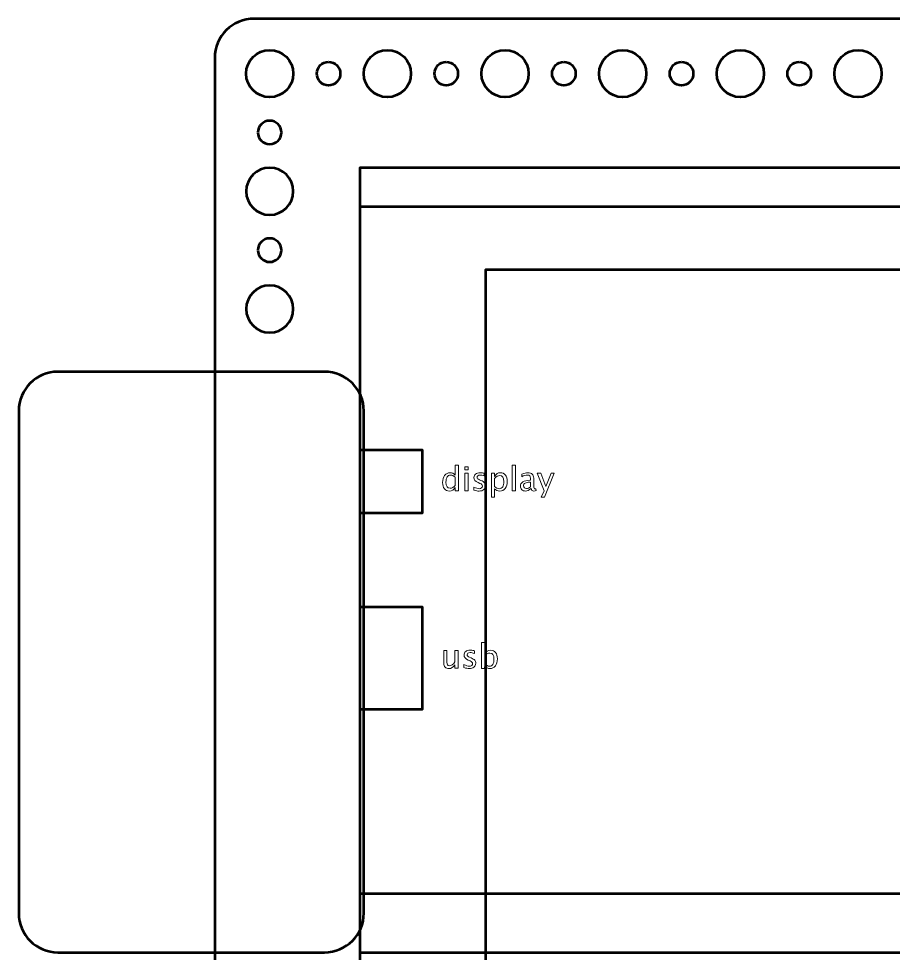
# Model space of a CAD drawing. Header units: centimetres. Extents: x -69 to 69, y -115 to 104.
# Drawn here: x 26.05 to 37.2, y -74.96 to -63.05 of the extents above; entities that cross this region are included whole.
import ezdxf

# ---------------------------------------------------------------- set-up
doc = ezdxf.new("R2010")
doc.units = ezdxf.units.CM
doc.header["$MEASUREMENT"] = 0
doc.layers.add('Layer 1', color=7, linetype='Continuous')

msp = doc.modelspace()

# ---------------------------------------------------------------- linework, layer by layer
at = {"layer": 'Layer 1', "color": 30, "lineweight": 53}
for points in [[(30.4, -85.05), (59.6, -85.05), (59.6, -64.95), (30.4, -64.95), (30.4, -85.05)], [(32, -83.75), (58, -83.75), (58, -66.25), (32, -66.25), (32, -83.75)], [(30.4, -69.35), (31.2, -69.35), (31.2, -68.55), (30.4, -68.55), (30.4, -69.35)], [(30.4, -71.85001), (31.2, -71.85001), (31.2, -70.55001), (30.4, -70.55001), (30.4, -71.85001)]]:
    msp.add_lwpolyline(points, close=True, dxfattribs=at)
at = {"layer": 'Layer 1', "lineweight": 53}
for centre, major_axis in [((29.25001, -63.75001), (0, 0.30001)), ((30.75001, -63.75001), (0, 0.30001)), ((32.25001, -63.75001), (0, 0.30001)), ((33.75001, -63.75001), (0, 0.30001)), ((35.25001, -63.75001), (0, 0.30001)), ((36.75001, -63.75001), (0, 0.30001)), ((30, -63.75), (0, 0.15)), ((31.5, -63.75), (0, 0.15)), ((33, -63.75), (0, 0.15)), ((34.5, -63.75), (0, 0.15)), ((36, -63.75), (0, 0.15))]:
    msp.add_ellipse(centre, major_axis=major_axis, ratio=1, dxfattribs=at)
for points, knots in [([(28.55, -86.45), (28.55, -86.45), (28.55, -63.55), (28.55, -63.55), (28.55, -63.55), (28.55, -63.27386), (28.77386, -63.05), (29.05, -63.05), (29.05, -63.05), (29.05, -63.05), (60.95, -63.05), (60.95, -63.05), (60.95, -63.05), (61.22614, -63.05), (61.45, -63.27386), (61.45, -63.55), (61.45, -63.55), (61.45, -63.55), (61.45, -86.45), (61.45, -86.45), (61.45, -86.45), (61.45, -86.72614), (61.22614, -86.95), (60.95, -86.95), (60.95, -86.95), (60.95, -86.95), (29.05, -86.95), (29.05, -86.95), (29.05, -86.95), (28.77386, -86.95), (28.55, -86.72614), (28.55, -86.45)], [0, 0, 0, 0, 0.11111111, 0.11111111, 0.11111111, 0.11111111, 0.22222222, 0.22222222, 0.22222222, 0.22222222, 0.33333333, 0.33333333, 0.33333333, 0.33333333, 0.44444444, 0.44444444, 0.44444444, 0.44444444, 0.55555556, 0.55555556, 0.55555556, 0.55555556, 0.66666667, 0.66666667, 0.66666667, 0.66666667, 0.77777778, 0.77777778, 0.77777778, 0.77777778, 1, 1, 1, 1]), ([(29.1, -64.5), (29.1, -64.41716), (29.16716, -64.35), (29.25, -64.35), (29.25, -64.35), (29.33284, -64.35), (29.4, -64.41716), (29.4, -64.5), (29.4, -64.5), (29.4, -64.58284), (29.33284, -64.65), (29.25, -64.65), (29.25, -64.65), (29.16716, -64.65), (29.1, -64.58284), (29.1, -64.5)], [0, 0, 0, 0, 0.2, 0.2, 0.2, 0.2, 0.4, 0.4, 0.4, 0.4, 0.6, 0.6, 0.6, 0.6, 1, 1, 1, 1]), ([(28.95, -65.25), (28.95, -65.08431), (29.08431, -64.95), (29.25, -64.95), (29.25, -64.95), (29.41569, -64.95), (29.55, -65.08431), (29.55, -65.25), (29.55, -65.25), (29.55, -65.41569), (29.41569, -65.55), (29.25, -65.55), (29.25, -65.55), (29.08431, -65.55), (28.95, -65.41569), (28.95, -65.25)], [0, 0, 0, 0, 0.2, 0.2, 0.2, 0.2, 0.4, 0.4, 0.4, 0.4, 0.6, 0.6, 0.6, 0.6, 1, 1, 1, 1]), ([(29.1, -66), (29.1, -65.91716), (29.16716, -65.85), (29.25, -65.85), (29.25, -65.85), (29.33284, -65.85), (29.4, -65.91716), (29.4, -66), (29.4, -66), (29.4, -66.08284), (29.33284, -66.15), (29.25, -66.15), (29.25, -66.15), (29.16716, -66.15), (29.1, -66.08284), (29.1, -66)], [0, 0, 0, 0, 0.2, 0.2, 0.2, 0.2, 0.4, 0.4, 0.4, 0.4, 0.6, 0.6, 0.6, 0.6, 1, 1, 1, 1]), ([(32, -66.25), (32, -66.25), (58, -66.25), (58, -66.25), (58, -66.25), (58, -66.25), (58, -83.75), (58, -83.75), (58, -83.75), (58, -83.75), (32, -83.75), (32, -83.75), (32, -83.75), (32, -83.75), (32, -66.25), (32, -66.25)], [0, 0, 0, 0, 0.2, 0.2, 0.2, 0.2, 0.4, 0.4, 0.4, 0.4, 0.6, 0.6, 0.6, 0.6, 1, 1, 1, 1]), ([(28.95, -66.75), (28.95, -66.58431), (29.08431, -66.45), (29.25, -66.45), (29.25, -66.45), (29.41569, -66.45), (29.55, -66.58431), (29.55, -66.75), (29.55, -66.75), (29.55, -66.91569), (29.41569, -67.05), (29.25, -67.05), (29.25, -67.05), (29.08431, -67.05), (28.95, -66.91569), (28.95, -66.75)], [0, 0, 0, 0, 0.2, 0.2, 0.2, 0.2, 0.4, 0.4, 0.4, 0.4, 0.6, 0.6, 0.6, 0.6, 1, 1, 1, 1]), ([(26.05, -74.45), (26.05, -74.45), (26.05, -68.05), (26.05, -68.05), (26.05, -68.05), (26.05, -67.77386), (26.27386, -67.55), (26.55, -67.55), (26.55, -67.55), (26.55, -67.55), (29.95, -67.55), (29.95, -67.55), (29.95, -67.55), (30.22614, -67.55), (30.45, -67.77386), (30.45, -68.05), (30.45, -68.05), (30.45, -68.05), (30.45, -74.45), (30.45, -74.45), (30.45, -74.45), (30.45, -74.72614), (30.22614, -74.95), (29.95, -74.95), (29.95, -74.95), (29.95, -74.95), (26.55, -74.95), (26.55, -74.95), (26.55, -74.95), (26.27386, -74.95), (26.05, -74.72614), (26.05, -74.45)], [0, 0, 0, 0, 0.11111111, 0.11111111, 0.11111111, 0.11111111, 0.22222222, 0.22222222, 0.22222222, 0.22222222, 0.33333333, 0.33333333, 0.33333333, 0.33333333, 0.44444444, 0.44444444, 0.44444444, 0.44444444, 0.55555556, 0.55555556, 0.55555556, 0.55555556, 0.66666667, 0.66666667, 0.66666667, 0.66666667, 0.77777778, 0.77777778, 0.77777778, 0.77777778, 1, 1, 1, 1])]:
    msp.add_open_spline(points, degree=3, knots=knots, dxfattribs=at)
at = {"layer": 'Layer 1', "color": 5, "lineweight": 53}
msp.add_open_spline([(30.4, -65.45), (30.4, -65.45), (59.6, -65.45), (59.6, -65.45), (59.6, -65.45), (59.6, -65.45), (59.6, -74.2), (59.6, -74.2), (59.6, -74.2), (59.6, -74.2), (30.4, -74.2), (30.4, -74.2), (30.4, -74.2), (30.4, -74.2), (30.4, -65.45), (30.4, -65.45)], degree=3, knots=[0, 0, 0, 0, 0.2, 0.2, 0.2, 0.2, 0.4, 0.4, 0.4, 0.4, 0.6, 0.6, 0.6, 0.6, 1, 1, 1, 1], dxfattribs=at)
at = {"layer": 'Layer 1', "color": 30, "lineweight": 9}
for points, knots in [([(31.61603, -69.06578), (31.61603, -69.06578), (31.61603, -69.02366), (31.61603, -69.02366), (31.61603, -69.02366), (31.59944, -69.05513), (31.57447, -69.07086), (31.5411, -69.07086), (31.5411, -69.07086), (31.514, -69.07086), (31.4927, -69.06105), (31.47717, -69.04137), (31.47717, -69.04137), (31.46165, -69.02168), (31.45389, -68.9948), (31.45389, -68.96072), (31.45389, -68.96072), (31.45389, -68.92347), (31.46271, -68.89348), (31.48028, -68.87077), (31.48028, -68.87077), (31.49792, -68.84812), (31.52106, -68.83676), (31.54977, -68.83676), (31.54977, -68.83676), (31.57637, -68.83676), (31.59853, -68.84692), (31.61603, -68.86731), (31.61603, -68.86731), (31.61603, -68.86731), (31.61603, -68.73939), (31.61603, -68.73939), (31.61603, -68.73939), (31.61603, -68.73939), (31.65666, -68.73939), (31.65666, -68.73939), (31.65666, -68.73939), (31.65666, -68.73939), (31.65666, -69.06578), (31.65666, -69.06578), (31.65666, -69.06578), (31.65666, -69.06578), (31.61603, -69.06578), (31.61603, -69.06578)], [0, 0, 0, 0, 0.08333333, 0.08333333, 0.08333333, 0.08333333, 0.16666667, 0.16666667, 0.16666667, 0.16666667, 0.25, 0.25, 0.25, 0.25, 0.33333333, 0.33333333, 0.33333333, 0.33333333, 0.41666667, 0.41666667, 0.41666667, 0.41666667, 0.5, 0.5, 0.5, 0.5, 0.58333333, 0.58333333, 0.58333333, 0.58333333, 0.66666667, 0.66666667, 0.66666667, 0.66666667, 0.75, 0.75, 0.75, 0.75, 0.83333333, 0.83333333, 0.83333333, 0.83333333, 1, 1, 1, 1]), ([(31.73809, -68.80035), (31.73809, -68.80035), (31.73809, -68.75971), (31.73809, -68.75971), (31.73809, -68.75971), (31.73809, -68.75971), (31.77873, -68.75971), (31.77873, -68.75971), (31.77873, -68.75971), (31.77873, -68.75971), (31.77873, -68.80035), (31.77873, -68.80035), (31.77873, -68.80035), (31.77873, -68.80035), (31.73809, -68.80035), (31.73809, -68.80035)], [0, 0, 0, 0, 0.2, 0.2, 0.2, 0.2, 0.4, 0.4, 0.4, 0.4, 0.6, 0.6, 0.6, 0.6, 1, 1, 1, 1]), ([(31.73809, -69.06578), (31.73809, -69.06578), (31.73809, -68.84142), (31.73809, -68.84142), (31.73809, -68.84142), (31.73809, -68.84142), (31.77873, -68.84142), (31.77873, -68.84142), (31.77873, -68.84142), (31.77873, -68.84142), (31.77873, -69.06578), (31.77873, -69.06578), (31.77873, -69.06578), (31.77873, -69.06578), (31.73809, -69.06578), (31.73809, -69.06578)], [0, 0, 0, 0, 0.2, 0.2, 0.2, 0.2, 0.4, 0.4, 0.4, 0.4, 0.6, 0.6, 0.6, 0.6, 1, 1, 1, 1]), ([(31.85239, -69.05774), (31.85239, -69.05774), (31.85239, -69.02048), (31.85239, -69.02048), (31.85239, -69.02048), (31.87899, -69.03375), (31.90206, -69.04038), (31.92174, -69.04038), (31.92174, -69.04038), (31.93345, -69.04038), (31.94319, -69.03721), (31.95088, -69.03086), (31.95088, -69.03086), (31.95857, -69.02458), (31.96245, -69.01667), (31.96245, -69.00715), (31.96245, -69.00715), (31.96245, -68.99325), (31.95166, -68.98175), (31.93007, -68.97265), (31.93007, -68.97265), (31.93007, -68.97265), (31.90629, -68.96256), (31.90629, -68.96256), (31.90629, -68.96256), (31.87122, -68.94802), (31.85366, -68.927), (31.85366, -68.89969), (31.85366, -68.89969), (31.85366, -68.88015), (31.86057, -68.86477), (31.8744, -68.85355), (31.8744, -68.85355), (31.88823, -68.84233), (31.90721, -68.83676), (31.93127, -68.83676), (31.93127, -68.83676), (31.94376, -68.83676), (31.95928, -68.83845), (31.97769, -68.84191), (31.97769, -68.84191), (31.97769, -68.84191), (31.98616, -68.84353), (31.98616, -68.84353), (31.98616, -68.84353), (31.98616, -68.84353), (31.98616, -68.8774), (31.98616, -68.8774), (31.98616, -68.8774), (31.96351, -68.87062), (31.94545, -68.86724), (31.93197, -68.86724), (31.93197, -68.86724), (31.92012, -68.86724), (31.91074, -68.86985), (31.90361, -68.875), (31.90361, -68.875), (31.89655, -68.88015), (31.89303, -68.88706), (31.89303, -68.89574), (31.89303, -68.89574), (31.89303, -68.90795), (31.9029, -68.91832), (31.92273, -68.92672), (31.92273, -68.92672), (31.92273, -68.92672), (31.94227, -68.93497), (31.94227, -68.93497), (31.94227, -68.93497), (31.96443, -68.94428), (31.98009, -68.95416), (31.98926, -68.96453), (31.98926, -68.96453), (31.99851, -68.97491), (32.00309, -68.98789), (32.00309, -69.00341), (32.00309, -69.00341), (32.00309, -69.02309), (31.99533, -69.03925), (31.97974, -69.05188), (31.97974, -69.05188), (31.96422, -69.06451), (31.94432, -69.07086), (31.92012, -69.07086), (31.92012, -69.07086), (31.90149, -69.07086), (31.87899, -69.06649), (31.85239, -69.05774)], [0, 0, 0, 0, 0.04347826, 0.04347826, 0.04347826, 0.04347826, 0.08695652, 0.08695652, 0.08695652, 0.08695652, 0.13043478, 0.13043478, 0.13043478, 0.13043478, 0.17391304, 0.17391304, 0.17391304, 0.17391304, 0.2173913, 0.2173913, 0.2173913, 0.2173913, 0.26086957, 0.26086957, 0.26086957, 0.26086957, 0.30434783, 0.30434783, 0.30434783, 0.30434783, 0.34782609, 0.34782609, 0.34782609, 0.34782609, 0.39130435, 0.39130435, 0.39130435, 0.39130435, 0.43478261, 0.43478261, 0.43478261, 0.43478261, 0.47826087, 0.47826087, 0.47826087, 0.47826087, 0.52173913, 0.52173913, 0.52173913, 0.52173913, 0.56521739, 0.56521739, 0.56521739, 0.56521739, 0.60869565, 0.60869565, 0.60869565, 0.60869565, 0.65217391, 0.65217391, 0.65217391, 0.65217391, 0.69565217, 0.69565217, 0.69565217, 0.69565217, 0.73913043, 0.73913043, 0.73913043, 0.73913043, 0.7826087, 0.7826087, 0.7826087, 0.7826087, 0.82608696, 0.82608696, 0.82608696, 0.82608696, 0.86956522, 0.86956522, 0.86956522, 0.86956522, 0.91304348, 0.91304348, 0.91304348, 0.91304348, 1, 1, 1, 1]), ([(32.07626, -69.14748), (32.07626, -69.14748), (32.07626, -68.84142), (32.07626, -68.84142), (32.07626, -68.84142), (32.07626, -68.84142), (32.1169, -68.84142), (32.1169, -68.84142), (32.1169, -68.84142), (32.1169, -68.84142), (32.1169, -68.88382), (32.1169, -68.88382), (32.1169, -68.88382), (32.13355, -68.85242), (32.1586, -68.83676), (32.19197, -68.83676), (32.19197, -68.83676), (32.21899, -68.83676), (32.24023, -68.84657), (32.25575, -68.86625), (32.25575, -68.86625), (32.27127, -68.88594), (32.27903, -68.91282), (32.27903, -68.94689), (32.27903, -68.94689), (32.27903, -68.98401), (32.27022, -69.01399), (32.25265, -69.03671), (32.25265, -69.03671), (32.23508, -69.0595), (32.21194, -69.07086), (32.18329, -69.07086), (32.18329, -69.07086), (32.15669, -69.07086), (32.13454, -69.0607), (32.1169, -69.04031), (32.1169, -69.04031), (32.1169, -69.04031), (32.1169, -69.14748), (32.1169, -69.14748), (32.1169, -69.14748), (32.1169, -69.14748), (32.07626, -69.14748), (32.07626, -69.14748)], [0, 0, 0, 0, 0.08333333, 0.08333333, 0.08333333, 0.08333333, 0.16666667, 0.16666667, 0.16666667, 0.16666667, 0.25, 0.25, 0.25, 0.25, 0.33333333, 0.33333333, 0.33333333, 0.33333333, 0.41666667, 0.41666667, 0.41666667, 0.41666667, 0.5, 0.5, 0.5, 0.5, 0.58333333, 0.58333333, 0.58333333, 0.58333333, 0.66666667, 0.66666667, 0.66666667, 0.66666667, 0.75, 0.75, 0.75, 0.75, 0.83333333, 0.83333333, 0.83333333, 0.83333333, 1, 1, 1, 1]), ([(32.34268, -69.06578), (32.34268, -69.06578), (32.34268, -68.73939), (32.34268, -68.73939), (32.34268, -68.73939), (32.34268, -68.73939), (32.38332, -68.73939), (32.38332, -68.73939), (32.38332, -68.73939), (32.38332, -68.73939), (32.38332, -69.06578), (32.38332, -69.06578), (32.38332, -69.06578), (32.38332, -69.06578), (32.34268, -69.06578), (32.34268, -69.06578)], [0, 0, 0, 0, 0.2, 0.2, 0.2, 0.2, 0.4, 0.4, 0.4, 0.4, 0.6, 0.6, 0.6, 0.6, 1, 1, 1, 1]), ([(32.58066, -69.03721), (32.55625, -69.05964), (32.53275, -69.07086), (32.51017, -69.07086), (32.51017, -69.07086), (32.49162, -69.07086), (32.47617, -69.06507), (32.46396, -69.05343), (32.46396, -69.05343), (32.45168, -69.04179), (32.44555, -69.02712), (32.44555, -69.00941), (32.44555, -69.00941), (32.44555, -68.98492), (32.45585, -68.96609), (32.47645, -68.95296), (32.47645, -68.95296), (32.49705, -68.93984), (32.52661, -68.93328), (32.56514, -68.93328), (32.56514, -68.93328), (32.56514, -68.93328), (32.57466, -68.93328), (32.57466, -68.93328), (32.57466, -68.93328), (32.57466, -68.93328), (32.57466, -68.90626), (32.57466, -68.90626), (32.57466, -68.90626), (32.57466, -68.88022), (32.56112, -68.86724), (32.53395, -68.86724), (32.53395, -68.86724), (32.51293, -68.86724), (32.48993, -68.87387), (32.46502, -68.88713), (32.46502, -68.88713), (32.46502, -68.88713), (32.46502, -68.85369), (32.46502, -68.85369), (32.46502, -68.85369), (32.4924, -68.8424), (32.51822, -68.83676), (32.54242, -68.83676), (32.54242, -68.83676), (32.56732, -68.83676), (32.58574, -68.8424), (32.59752, -68.85376), (32.59752, -68.85376), (32.60938, -68.86512), (32.6153, -68.88262), (32.6153, -68.90626), (32.6153, -68.90626), (32.6153, -68.90626), (32.6153, -69.00764), (32.6153, -69.00764), (32.6153, -69.00764), (32.6153, -69.03086), (32.62243, -69.0425), (32.63675, -69.0425), (32.63675, -69.0425), (32.63851, -69.0425), (32.64112, -69.04221), (32.64458, -69.04165), (32.64458, -69.04165), (32.64458, -69.04165), (32.64747, -69.06423), (32.64747, -69.06423), (32.64747, -69.06423), (32.63823, -69.06867), (32.62807, -69.07086), (32.61692, -69.07086), (32.61692, -69.07086), (32.59795, -69.07086), (32.58588, -69.05964), (32.58066, -69.03721)], [0, 0, 0, 0, 0.05, 0.05, 0.05, 0.05, 0.1, 0.1, 0.1, 0.1, 0.15, 0.15, 0.15, 0.15, 0.2, 0.2, 0.2, 0.2, 0.25, 0.25, 0.25, 0.25, 0.3, 0.3, 0.3, 0.3, 0.35, 0.35, 0.35, 0.35, 0.4, 0.4, 0.4, 0.4, 0.45, 0.45, 0.45, 0.45, 0.5, 0.5, 0.5, 0.5, 0.55, 0.55, 0.55, 0.55, 0.6, 0.6, 0.6, 0.6, 0.65, 0.65, 0.65, 0.65, 0.7, 0.7, 0.7, 0.7, 0.75, 0.75, 0.75, 0.75, 0.8, 0.8, 0.8, 0.8, 0.85, 0.85, 0.85, 0.85, 0.9, 0.9, 0.9, 0.9, 1, 1, 1, 1]), ([(32.71203, -69.14748), (32.71203, -69.14748), (32.74844, -69.06606), (32.74844, -69.06606), (32.74844, -69.06606), (32.74844, -69.06606), (32.66152, -68.84142), (32.66152, -68.84142), (32.66152, -68.84142), (32.66152, -68.84142), (32.70512, -68.84142), (32.70512, -68.84142), (32.70512, -68.84142), (32.70512, -68.84142), (32.76975, -69.01131), (32.76975, -69.01131), (32.76975, -69.01131), (32.76975, -69.01131), (32.83868, -68.84142), (32.83868, -68.84142), (32.83868, -68.84142), (32.83868, -68.84142), (32.87699, -68.84142), (32.87699, -68.84142), (32.87699, -68.84142), (32.87699, -68.84142), (32.75437, -69.14748), (32.75437, -69.14748), (32.75437, -69.14748), (32.75437, -69.14748), (32.71203, -69.14748), (32.71203, -69.14748)], [0, 0, 0, 0, 0.11111111, 0.11111111, 0.11111111, 0.11111111, 0.22222222, 0.22222222, 0.22222222, 0.22222222, 0.33333333, 0.33333333, 0.33333333, 0.33333333, 0.44444444, 0.44444444, 0.44444444, 0.44444444, 0.55555556, 0.55555556, 0.55555556, 0.55555556, 0.66666667, 0.66666667, 0.66666667, 0.66666667, 0.77777778, 0.77777778, 0.77777778, 0.77777778, 1, 1, 1, 1]), ([(31.61603, -68.89511), (31.59493, -68.87655), (31.57496, -68.86724), (31.55605, -68.86724), (31.55605, -68.86724), (31.53743, -68.86724), (31.52303, -68.875), (31.5128, -68.89059), (31.5128, -68.89059), (31.50257, -68.90611), (31.49749, -68.92813), (31.49749, -68.95663), (31.49749, -68.95663), (31.49749, -69.00905), (31.51485, -69.0353), (31.54963, -69.0353), (31.54963, -69.0353), (31.57221, -69.0353), (31.59436, -69.02295), (31.61603, -68.99833), (31.61603, -68.99833), (31.61603, -68.99833), (31.61603, -68.89511), (31.61603, -68.89511)], [0, 0, 0, 0, 0.14285714, 0.14285714, 0.14285714, 0.14285714, 0.28571429, 0.28571429, 0.28571429, 0.28571429, 0.42857143, 0.42857143, 0.42857143, 0.42857143, 0.57142857, 0.57142857, 0.57142857, 0.57142857, 0.71428571, 0.71428571, 0.71428571, 0.71428571, 1, 1, 1, 1]), ([(32.1169, -69.0123), (32.13785, -69.031), (32.15782, -69.04038), (32.1768, -69.04038), (32.1768, -69.04038), (32.1955, -69.04038), (32.20996, -69.03255), (32.22012, -69.01696), (32.22012, -69.01696), (32.23035, -69.00136), (32.23543, -68.97942), (32.23543, -68.95106), (32.23543, -68.95106), (32.23543, -68.89856), (32.21808, -68.87232), (32.18336, -68.87232), (32.18336, -68.87232), (32.16064, -68.87232), (32.13849, -68.88459), (32.1169, -68.90922), (32.1169, -68.90922), (32.1169, -68.90922), (32.1169, -69.0123), (32.1169, -69.0123)], [0, 0, 0, 0, 0.14285714, 0.14285714, 0.14285714, 0.14285714, 0.28571429, 0.28571429, 0.28571429, 0.28571429, 0.42857143, 0.42857143, 0.42857143, 0.42857143, 0.57142857, 0.57142857, 0.57142857, 0.57142857, 0.71428571, 0.71428571, 0.71428571, 0.71428571, 1, 1, 1, 1]), ([(32.57466, -69.01505), (32.57466, -69.01505), (32.57466, -68.95741), (32.57466, -68.95741), (32.57466, -68.95741), (32.57466, -68.95741), (32.56161, -68.95698), (32.56161, -68.95698), (32.56161, -68.95698), (32.53903, -68.95698), (32.52083, -68.96115), (32.50693, -68.96947), (32.50693, -68.96947), (32.4931, -68.97787), (32.48619, -68.98895), (32.48619, -69.00277), (32.48619, -69.00277), (32.48619, -69.01244), (32.48964, -69.02062), (32.49649, -69.02733), (32.49649, -69.02733), (32.5034, -69.03403), (32.5118, -69.03742), (32.52175, -69.03742), (32.52175, -69.03742), (32.53868, -69.03742), (32.55632, -69.02994), (32.57466, -69.01505)], [0, 0, 0, 0, 0.125, 0.125, 0.125, 0.125, 0.25, 0.25, 0.25, 0.25, 0.375, 0.375, 0.375, 0.375, 0.5, 0.5, 0.5, 0.5, 0.625, 0.625, 0.625, 0.625, 0.75, 0.75, 0.75, 0.75, 1, 1, 1, 1]), ([(31.61222, -71.32806), (31.61222, -71.32806), (31.61222, -71.28587), (31.61222, -71.28587), (31.61222, -71.28587), (31.59055, -71.31741), (31.56424, -71.33314), (31.53333, -71.33314), (31.53333, -71.33314), (31.51372, -71.33314), (31.49813, -71.327), (31.48656, -71.31465), (31.48656, -71.31465), (31.47492, -71.30231), (31.46913, -71.28573), (31.46913, -71.26477), (31.46913, -71.26477), (31.46913, -71.26477), (31.46913, -71.1037), (31.46913, -71.1037), (31.46913, -71.1037), (31.46913, -71.1037), (31.50977, -71.1037), (31.50977, -71.1037), (31.50977, -71.1037), (31.50977, -71.1037), (31.50977, -71.25151), (31.50977, -71.25151), (31.50977, -71.25151), (31.50977, -71.26837), (31.51224, -71.28029), (31.51711, -71.28735), (31.51711, -71.28735), (31.52205, -71.29448), (31.53023, -71.298), (31.54173, -71.298), (31.54173, -71.298), (31.56657, -71.298), (31.59013, -71.28171), (31.61222, -71.24904), (31.61222, -71.24904), (31.61222, -71.24904), (31.61222, -71.1037), (31.61222, -71.1037), (31.61222, -71.1037), (31.61222, -71.1037), (31.65285, -71.1037), (31.65285, -71.1037), (31.65285, -71.1037), (31.65285, -71.1037), (31.65285, -71.32806), (31.65285, -71.32806), (31.65285, -71.32806), (31.65285, -71.32806), (31.61222, -71.32806), (31.61222, -71.32806)], [0, 0, 0, 0, 0.06666667, 0.06666667, 0.06666667, 0.06666667, 0.13333333, 0.13333333, 0.13333333, 0.13333333, 0.2, 0.2, 0.2, 0.2, 0.26666667, 0.26666667, 0.26666667, 0.26666667, 0.33333333, 0.33333333, 0.33333333, 0.33333333, 0.4, 0.4, 0.4, 0.4, 0.46666667, 0.46666667, 0.46666667, 0.46666667, 0.53333333, 0.53333333, 0.53333333, 0.53333333, 0.6, 0.6, 0.6, 0.6, 0.66666667, 0.66666667, 0.66666667, 0.66666667, 0.73333333, 0.73333333, 0.73333333, 0.73333333, 0.8, 0.8, 0.8, 0.8, 0.86666667, 0.86666667, 0.86666667, 0.86666667, 1, 1, 1, 1]), ([(31.72638, -71.32002), (31.72638, -71.32002), (31.72638, -71.28276), (31.72638, -71.28276), (31.72638, -71.28276), (31.75298, -71.29603), (31.77605, -71.30266), (31.79573, -71.30266), (31.79573, -71.30266), (31.80744, -71.30266), (31.81718, -71.29949), (31.82487, -71.29314), (31.82487, -71.29314), (31.83256, -71.28686), (31.83644, -71.27895), (31.83644, -71.26943), (31.83644, -71.26943), (31.83644, -71.25553), (31.82565, -71.24403), (31.80406, -71.23493), (31.80406, -71.23493), (31.80406, -71.23493), (31.78028, -71.22484), (31.78028, -71.22484), (31.78028, -71.22484), (31.74521, -71.2103), (31.72765, -71.18928), (31.72765, -71.16197), (31.72765, -71.16197), (31.72765, -71.14243), (31.73456, -71.12705), (31.74839, -71.11583), (31.74839, -71.11583), (31.76222, -71.10461), (31.7812, -71.09904), (31.80526, -71.09904), (31.80526, -71.09904), (31.81775, -71.09904), (31.83327, -71.10073), (31.85168, -71.10419), (31.85168, -71.10419), (31.85168, -71.10419), (31.86015, -71.10581), (31.86015, -71.10581), (31.86015, -71.10581), (31.86015, -71.10581), (31.86015, -71.13968), (31.86015, -71.13968), (31.86015, -71.13968), (31.8375, -71.1329), (31.81944, -71.12952), (31.80596, -71.12952), (31.80596, -71.12952), (31.79411, -71.12952), (31.78473, -71.13213), (31.7776, -71.13728), (31.7776, -71.13728), (31.77054, -71.14243), (31.76702, -71.14934), (31.76702, -71.15802), (31.76702, -71.15802), (31.76702, -71.17023), (31.77689, -71.1806), (31.79672, -71.189), (31.79672, -71.189), (31.79672, -71.189), (31.81626, -71.19725), (31.81626, -71.19725), (31.81626, -71.19725), (31.83842, -71.20656), (31.85408, -71.21644), (31.86325, -71.22681), (31.86325, -71.22681), (31.8725, -71.23719), (31.87708, -71.25017), (31.87708, -71.26569), (31.87708, -71.26569), (31.87708, -71.28537), (31.86932, -71.30153), (31.85373, -71.31416), (31.85373, -71.31416), (31.83821, -71.32679), (31.81831, -71.33314), (31.79411, -71.33314), (31.79411, -71.33314), (31.77548, -71.33314), (31.75298, -71.32877), (31.72638, -71.32002)], [0, 0, 0, 0, 0.04347826, 0.04347826, 0.04347826, 0.04347826, 0.08695652, 0.08695652, 0.08695652, 0.08695652, 0.13043478, 0.13043478, 0.13043478, 0.13043478, 0.17391304, 0.17391304, 0.17391304, 0.17391304, 0.2173913, 0.2173913, 0.2173913, 0.2173913, 0.26086957, 0.26086957, 0.26086957, 0.26086957, 0.30434783, 0.30434783, 0.30434783, 0.30434783, 0.34782609, 0.34782609, 0.34782609, 0.34782609, 0.39130435, 0.39130435, 0.39130435, 0.39130435, 0.43478261, 0.43478261, 0.43478261, 0.43478261, 0.47826087, 0.47826087, 0.47826087, 0.47826087, 0.52173913, 0.52173913, 0.52173913, 0.52173913, 0.56521739, 0.56521739, 0.56521739, 0.56521739, 0.60869565, 0.60869565, 0.60869565, 0.60869565, 0.65217391, 0.65217391, 0.65217391, 0.65217391, 0.69565217, 0.69565217, 0.69565217, 0.69565217, 0.73913043, 0.73913043, 0.73913043, 0.73913043, 0.7826087, 0.7826087, 0.7826087, 0.7826087, 0.82608696, 0.82608696, 0.82608696, 0.82608696, 0.86956522, 0.86956522, 0.86956522, 0.86956522, 0.91304348, 0.91304348, 0.91304348, 0.91304348, 1, 1, 1, 1]), ([(31.95025, -71.3306), (31.95025, -71.3306), (31.95025, -71.00167), (31.95025, -71.00167), (31.95025, -71.00167), (31.95025, -71.00167), (31.99089, -71.00167), (31.99089, -71.00167), (31.99089, -71.00167), (31.99089, -71.00167), (31.99089, -71.1461), (31.99089, -71.1461), (31.99089, -71.1461), (32.00754, -71.1147), (32.03259, -71.09904), (32.06596, -71.09904), (32.06596, -71.09904), (32.09298, -71.09904), (32.11422, -71.10885), (32.12974, -71.12853), (32.12974, -71.12853), (32.14526, -71.14822), (32.15302, -71.1751), (32.15302, -71.20917), (32.15302, -71.20917), (32.15302, -71.24629), (32.14421, -71.27627), (32.12664, -71.29899), (32.12664, -71.29899), (32.10907, -71.32178), (32.08593, -71.33314), (32.05728, -71.33314), (32.05728, -71.33314), (32.03068, -71.33314), (32.00853, -71.32298), (31.99089, -71.30259), (31.99089, -71.30259), (31.99089, -71.30259), (31.98595, -71.3306), (31.98595, -71.3306), (31.98595, -71.3306), (31.98595, -71.3306), (31.95025, -71.3306), (31.95025, -71.3306)], [0, 0, 0, 0, 0.08333333, 0.08333333, 0.08333333, 0.08333333, 0.16666667, 0.16666667, 0.16666667, 0.16666667, 0.25, 0.25, 0.25, 0.25, 0.33333333, 0.33333333, 0.33333333, 0.33333333, 0.41666667, 0.41666667, 0.41666667, 0.41666667, 0.5, 0.5, 0.5, 0.5, 0.58333333, 0.58333333, 0.58333333, 0.58333333, 0.66666667, 0.66666667, 0.66666667, 0.66666667, 0.75, 0.75, 0.75, 0.75, 0.83333333, 0.83333333, 0.83333333, 0.83333333, 1, 1, 1, 1]), ([(31.99089, -71.27458), (32.01184, -71.29328), (32.03181, -71.30266), (32.05079, -71.30266), (32.05079, -71.30266), (32.06949, -71.30266), (32.08395, -71.29483), (32.09411, -71.27924), (32.09411, -71.27924), (32.10434, -71.26364), (32.10942, -71.2417), (32.10942, -71.21334), (32.10942, -71.21334), (32.10942, -71.16084), (32.09207, -71.1346), (32.05735, -71.1346), (32.05735, -71.1346), (32.03463, -71.1346), (32.01248, -71.14687), (31.99089, -71.1715), (31.99089, -71.1715), (31.99089, -71.1715), (31.99089, -71.27458), (31.99089, -71.27458)], [0, 0, 0, 0, 0.14285714, 0.14285714, 0.14285714, 0.14285714, 0.28571429, 0.28571429, 0.28571429, 0.28571429, 0.42857143, 0.42857143, 0.42857143, 0.42857143, 0.57142857, 0.57142857, 0.57142857, 0.57142857, 0.71428571, 0.71428571, 0.71428571, 0.71428571, 1, 1, 1, 1])]:
    msp.add_open_spline(points, degree=3, knots=knots, dxfattribs=at)
at = {"layer": 'Layer 1', "color": 30, "lineweight": 53}
msp.add_open_spline([(30.4, -74.95), (30.4, -74.95), (59.6, -74.95), (59.6, -74.95)], degree=3, dxfattribs=at)

doc.saveas('drawing.dxf')
